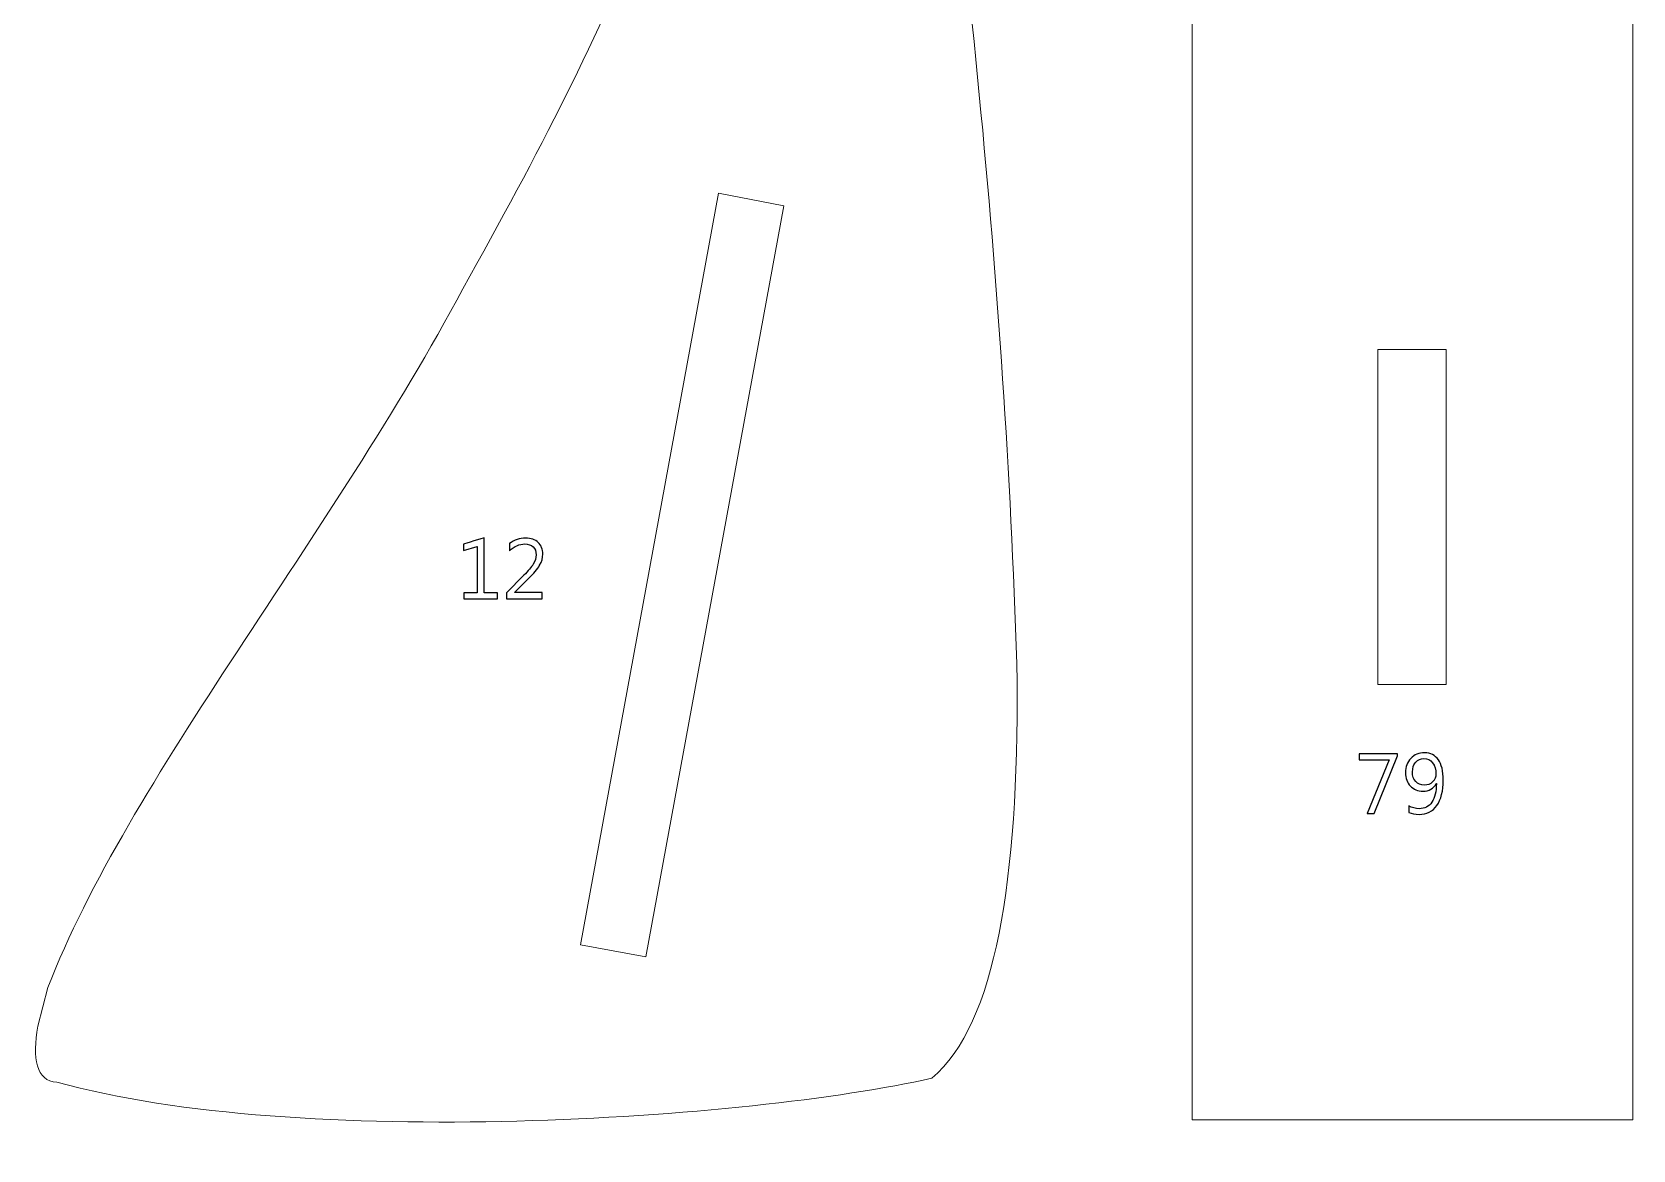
# Model space of a CAD drawing. Header units: centimetres. Extents: x -19.4 to 19.9, y -26.5 to 22.7.
# Drawn here: x -19.24 to -11.28, y -1.07 to 4.49 of the extents above; entities that cross this region are included whole.
import ezdxf

# ---------------------------------------------------------------- set-up
doc = ezdxf.new("R2010")
doc.units = ezdxf.units.CM
doc.header["$MEASUREMENT"] = 0
doc.layers.add('Camada 1', color=7, linetype='Continuous')

msp = doc.modelspace()

# ---------------------------------------------------------------- linework, layer by layer
at = {"layer": 'Camada 1', "color": 7, "lineweight": 9}
for points in [[(-13.46975, -0.92048), (-11.27577, -0.92048), (-11.27577, 8.63612), (-13.46975, 8.63612), (-13.46975, -0.92048)], [(-12.54595, 1.24478), (-12.20579, 1.24478), (-12.20579, 2.9128), (-12.54595, 2.9128), (-12.54595, 1.24478)]]:
    msp.add_lwpolyline(points, close=True, dxfattribs=at)
for points, knots in [([(-14.76531, -0.71364), (-14.44409, -0.44374), (-14.33586, 0.28255), (-14.34029, 1.26024), (-14.34029, 1.26024), (-14.39516, 3.15565), (-14.59349, 5.03052), (-14.85897, 6.91615), (-14.85897, 6.91615), (-14.92419, 7.35527), (-15.06958, 7.63746), (-15.39764, 7.64013), (-15.39764, 7.64013), (-15.69325, 7.61024), (-15.78193, 7.29562), (-15.78496, 6.9652), (-15.78496, 6.9652), (-15.8479, 5.60786), (-16.3491, 4.558), (-17.0994, 3.21513), (-17.0994, 3.21513), (-17.742, 2.00454), (-18.76471, 0.76743), (-19.16485, -0.26226), (-19.16485, -0.26226), (-19.16485, -0.26226), (-19.21398, -0.45511), (-19.21398, -0.45511), (-19.21398, -0.45511), (-19.24368, -0.6124), (-19.22203, -0.73109), (-19.12009, -0.73287), (-19.12009, -0.73287), (-17.91479, -1.071), (-15.67147, -0.91942), (-14.76531, -0.71364)], [0, 0, 0, 0, 0.1, 0.1, 0.1, 0.1, 0.2, 0.2, 0.2, 0.2, 0.3, 0.3, 0.3, 0.3, 0.4, 0.4, 0.4, 0.4, 0.5, 0.5, 0.5, 0.5, 0.6, 0.6, 0.6, 0.6, 0.7, 0.7, 0.7, 0.7, 0.8, 0.8, 0.8, 0.8, 1, 1, 1, 1]), ([(-15.82634, 3.69073), (-15.82634, 3.69073), (-15.50219, 3.62775), (-15.50219, 3.62775), (-15.50219, 3.62775), (-15.50219, 3.62775), (-16.18949, -0.10963), (-16.18949, -0.10963), (-16.18949, -0.10963), (-16.18949, -0.10963), (-16.51366, -0.04998), (-16.51366, -0.04998), (-16.51366, -0.04998), (-16.51366, -0.04998), (-15.82634, 3.69073), (-15.82634, 3.69073)], [0, 0, 0, 0, 0.2, 0.2, 0.2, 0.2, 0.4, 0.4, 0.4, 0.4, 0.6, 0.6, 0.6, 0.6, 1, 1, 1, 1])]:
    msp.add_open_spline(points, degree=3, knots=knots, dxfattribs=at)
at = {"layer": 'Camada 1', "color": 7}
for points, knots in [([(-16.92678, 1.67218), (-16.92678, 1.67218), (-17.09442, 1.67218), (-17.09442, 1.67218), (-17.09442, 1.67218), (-17.09442, 1.67218), (-17.09442, 1.70181), (-17.09442, 1.70181), (-17.09442, 1.70181), (-17.09442, 1.70181), (-17.02754, 1.70181), (-17.02754, 1.70181), (-17.02754, 1.70181), (-17.02754, 1.70181), (-17.02754, 1.93225), (-17.02754, 1.93225), (-17.02754, 1.93225), (-17.02754, 1.93225), (-17.09612, 1.91179), (-17.09612, 1.91179), (-17.09612, 1.91179), (-17.09612, 1.91179), (-17.09612, 1.94396), (-17.09612, 1.94396), (-17.09612, 1.94396), (-17.09612, 1.94396), (-16.99367, 1.97529), (-16.99367, 1.97529), (-16.99367, 1.97529), (-16.99367, 1.97529), (-16.99367, 1.70181), (-16.99367, 1.70181), (-16.99367, 1.70181), (-16.99367, 1.70181), (-16.92678, 1.70181), (-16.92678, 1.70181), (-16.92678, 1.70181), (-16.92678, 1.70181), (-16.92678, 1.67218), (-16.92678, 1.67218)], [0, 0, 0, 0, 0.0909091, 0.0909091, 0.0909091, 0.0909091, 0.1818182, 0.1818182, 0.1818182, 0.1818182, 0.2727273, 0.2727273, 0.2727273, 0.2727273, 0.3636364, 0.3636364, 0.3636364, 0.3636364, 0.4545455, 0.4545455, 0.4545455, 0.4545455, 0.5454545, 0.5454545, 0.5454545, 0.5454546, 0.6363636, 0.6363636, 0.6363636, 0.6363636, 0.7272727, 0.7272727, 0.7272727, 0.7272727, 0.8181818, 0.8181818, 0.8181818, 0.8181818, 1, 1, 1, 1]), ([(-16.7041, 1.67218), (-16.7041, 1.67218), (-16.88275, 1.67218), (-16.88275, 1.67218), (-16.88275, 1.67218), (-16.88275, 1.67218), (-16.88275, 1.70224), (-16.88275, 1.70224), (-16.88275, 1.70224), (-16.88275, 1.70224), (-16.79639, 1.78888), (-16.79639, 1.78888), (-16.79639, 1.78888), (-16.77431, 1.81096), (-16.75857, 1.82931), (-16.74919, 1.84399), (-16.74919, 1.84399), (-16.73973, 1.85866), (-16.73501, 1.8744), (-16.73501, 1.89105), (-16.73501, 1.89105), (-16.73501, 1.90812), (-16.73988, 1.92139), (-16.74968, 1.93077), (-16.74968, 1.93077), (-16.75949, 1.94015), (-16.77339, 1.94481), (-16.79145, 1.94481), (-16.79145, 1.94481), (-16.81791, 1.94481), (-16.84324, 1.93352), (-16.86751, 1.91094), (-16.86751, 1.91094), (-16.86751, 1.91094), (-16.86751, 1.9465), (-16.86751, 1.9465), (-16.86751, 1.9465), (-16.84437, 1.96457), (-16.81742, 1.9736), (-16.78673, 1.9736), (-16.78673, 1.9736), (-16.76027, 1.9736), (-16.73945, 1.9664), (-16.72428, 1.95208), (-16.72428, 1.95208), (-16.70911, 1.93776), (-16.70156, 1.91849), (-16.70156, 1.89436), (-16.70156, 1.89436), (-16.70156, 1.87538), (-16.70678, 1.85676), (-16.7173, 1.83862), (-16.7173, 1.83862), (-16.72774, 1.82049), (-16.74658, 1.79798), (-16.77374, 1.7711), (-16.77374, 1.7711), (-16.77374, 1.7711), (-16.84211, 1.70351), (-16.84211, 1.70351), (-16.84211, 1.70351), (-16.84211, 1.70351), (-16.84211, 1.70266), (-16.84211, 1.70266), (-16.84211, 1.70266), (-16.84211, 1.70266), (-16.7041, 1.70266), (-16.7041, 1.70266), (-16.7041, 1.70266), (-16.7041, 1.70266), (-16.7041, 1.67218), (-16.7041, 1.67218)], [0, 0, 0, 0, 0.0526316, 0.0526316, 0.0526316, 0.0526316, 0.1052632, 0.1052632, 0.1052632, 0.1052632, 0.1578947, 0.1578947, 0.1578947, 0.1578947, 0.2105263, 0.2105263, 0.2105263, 0.2105263, 0.2631579, 0.2631579, 0.2631579, 0.2631579, 0.3157895, 0.3157895, 0.3157895, 0.3157895, 0.3684211, 0.3684211, 0.3684211, 0.3684211, 0.4210526, 0.4210526, 0.4210526, 0.4210526, 0.4736842, 0.4736842, 0.4736842, 0.4736842, 0.5263158, 0.5263158, 0.5263158, 0.5263158, 0.5789474, 0.5789474, 0.5789474, 0.5789474, 0.6315789, 0.6315789, 0.6315789, 0.631579, 0.6842105, 0.6842105, 0.6842105, 0.6842105, 0.7368421, 0.7368421, 0.7368421, 0.7368421, 0.7894737, 0.7894737, 0.7894737, 0.7894737, 0.8421053, 0.8421053, 0.8421053, 0.8421053, 0.8947368, 0.8947368, 0.8947368, 0.8947369, 1, 1, 1, 1]), ([(-12.44694, 0.88988), (-12.44694, 0.88988), (-12.56421, 0.6042), (-12.56421, 0.6042), (-12.56421, 0.6042), (-12.56421, 0.6042), (-12.59935, 0.6042), (-12.59935, 0.6042), (-12.59935, 0.6042), (-12.59935, 0.6042), (-12.48843, 0.87006), (-12.48843, 0.87006), (-12.48843, 0.87006), (-12.48843, 0.87006), (-12.63787, 0.87006), (-12.63787, 0.87006), (-12.63787, 0.87006), (-12.63787, 0.87006), (-12.63787, 0.90054), (-12.63787, 0.90054), (-12.63787, 0.90054), (-12.63787, 0.90054), (-12.44694, 0.90054), (-12.44694, 0.90054), (-12.44694, 0.90054), (-12.44694, 0.90054), (-12.44694, 0.88988), (-12.44694, 0.88988)], [0, 0, 0, 0, 0.125, 0.125, 0.125, 0.125, 0.25, 0.25, 0.25, 0.25, 0.375, 0.375, 0.375, 0.375, 0.5, 0.5, 0.5, 0.5, 0.625, 0.625, 0.625, 0.625, 0.75, 0.75, 0.75, 0.75, 1, 1, 1, 1]), ([(-12.39191, 0.609), (-12.39191, 0.609), (-12.39191, 0.64152), (-12.39191, 0.64152), (-12.39191, 0.64152), (-12.3754, 0.63214), (-12.3579, 0.62748), (-12.33942, 0.62748), (-12.33942, 0.62748), (-12.3126, 0.62748), (-12.29165, 0.63835), (-12.27676, 0.66001), (-12.27676, 0.66001), (-12.2618, 0.68167), (-12.25432, 0.7125), (-12.25432, 0.75237), (-12.25432, 0.75237), (-12.25461, 0.75223), (-12.25489, 0.75223), (-12.25517, 0.75237), (-12.25517, 0.75237), (-12.2678, 0.72697), (-12.28988, 0.71427), (-12.32121, 0.71427), (-12.32121, 0.71427), (-12.34661, 0.71427), (-12.36736, 0.72288), (-12.38365, 0.74009), (-12.38365, 0.74009), (-12.39988, 0.75731), (-12.408, 0.77953), (-12.408, 0.80663), (-12.408, 0.80663), (-12.408, 0.83556), (-12.39911, 0.85933), (-12.38126, 0.87782), (-12.38126, 0.87782), (-12.3634, 0.89638), (-12.34061, 0.90562), (-12.31274, 0.90562), (-12.31274, 0.90562), (-12.2836, 0.90562), (-12.26082, 0.89405), (-12.24452, 0.87097), (-12.24452, 0.87097), (-12.22822, 0.8479), (-12.22003, 0.81425), (-12.22003, 0.77015), (-12.22003, 0.77015), (-12.22003, 0.7154), (-12.23062, 0.6732), (-12.25185, 0.64357), (-12.25185, 0.64357), (-12.27302, 0.61394), (-12.30251, 0.59912), (-12.34026, 0.59912), (-12.34026, 0.59912), (-12.36009, 0.59912), (-12.3773, 0.60244), (-12.39191, 0.609)], [0, 0, 0, 0, 0.0625, 0.0625, 0.0625, 0.0625, 0.125, 0.125, 0.125, 0.125, 0.1875, 0.1875, 0.1875, 0.1875, 0.25, 0.25, 0.25, 0.25, 0.3125, 0.3125, 0.3125, 0.3125, 0.375, 0.375, 0.375, 0.375, 0.4375, 0.4375, 0.4375, 0.4375, 0.5, 0.5, 0.5, 0.5, 0.5625, 0.5625, 0.5625, 0.5625, 0.625, 0.625, 0.625, 0.625, 0.6875, 0.6875, 0.6875, 0.6875, 0.75, 0.75, 0.75, 0.75, 0.8125, 0.8125, 0.8125, 0.8125, 0.875, 0.875, 0.875, 0.875, 1, 1, 1, 1]), ([(-12.31592, 0.87683), (-12.33229, 0.87683), (-12.34591, 0.87069), (-12.35684, 0.85835), (-12.35684, 0.85835), (-12.36778, 0.846), (-12.37328, 0.83033), (-12.37328, 0.81128), (-12.37328, 0.81128), (-12.37328, 0.79047), (-12.36792, 0.7741), (-12.3572, 0.76218), (-12.3572, 0.76218), (-12.34647, 0.75025), (-12.33194, 0.74433), (-12.31359, 0.74433), (-12.31359, 0.74433), (-12.29765, 0.74433), (-12.28417, 0.74976), (-12.27309, 0.76062), (-12.27309, 0.76062), (-12.26201, 0.77156), (-12.25644, 0.78483), (-12.25644, 0.80056), (-12.25644, 0.80056), (-12.25644, 0.823), (-12.26194, 0.84134), (-12.27295, 0.85552), (-12.27295, 0.85552), (-12.28396, 0.8697), (-12.29828, 0.87683), (-12.31592, 0.87683)], [0, 0, 0, 0, 0.1111111, 0.1111111, 0.1111111, 0.1111111, 0.2222222, 0.2222222, 0.2222222, 0.2222222, 0.3333333, 0.3333333, 0.3333333, 0.3333333, 0.4444444, 0.4444444, 0.4444444, 0.4444445, 0.5555556, 0.5555556, 0.5555556, 0.5555556, 0.6666667, 0.6666667, 0.6666667, 0.6666667, 0.7777778, 0.7777778, 0.7777778, 0.7777778, 1, 1, 1, 1])]:
    msp.add_open_spline(points, degree=3, knots=knots, dxfattribs=at)
at = {"layer": 'Camada 1', "color": 250, "lineweight": 9}
for points, knots in [([(-16.92678, 1.67218), (-16.92678, 1.67218), (-17.09442, 1.67218), (-17.09442, 1.67218), (-17.09442, 1.67218), (-17.09442, 1.67218), (-17.09442, 1.70181), (-17.09442, 1.70181), (-17.09442, 1.70181), (-17.09442, 1.70181), (-17.02754, 1.70181), (-17.02754, 1.70181), (-17.02754, 1.70181), (-17.02754, 1.70181), (-17.02754, 1.93225), (-17.02754, 1.93225), (-17.02754, 1.93225), (-17.02754, 1.93225), (-17.09612, 1.91179), (-17.09612, 1.91179), (-17.09612, 1.91179), (-17.09612, 1.91179), (-17.09612, 1.94396), (-17.09612, 1.94396), (-17.09612, 1.94396), (-17.09612, 1.94396), (-16.99367, 1.97529), (-16.99367, 1.97529), (-16.99367, 1.97529), (-16.99367, 1.97529), (-16.99367, 1.70181), (-16.99367, 1.70181), (-16.99367, 1.70181), (-16.99367, 1.70181), (-16.92678, 1.70181), (-16.92678, 1.70181), (-16.92678, 1.70181), (-16.92678, 1.70181), (-16.92678, 1.67218), (-16.92678, 1.67218)], [0, 0, 0, 0, 0.0909091, 0.0909091, 0.0909091, 0.0909091, 0.1818182, 0.1818182, 0.1818182, 0.1818182, 0.2727273, 0.2727273, 0.2727273, 0.2727273, 0.3636364, 0.3636364, 0.3636364, 0.3636364, 0.4545455, 0.4545455, 0.4545455, 0.4545455, 0.5454545, 0.5454545, 0.5454545, 0.5454546, 0.6363636, 0.6363636, 0.6363636, 0.6363636, 0.7272727, 0.7272727, 0.7272727, 0.7272727, 0.8181818, 0.8181818, 0.8181818, 0.8181818, 1, 1, 1, 1]), ([(-16.7041, 1.67218), (-16.7041, 1.67218), (-16.88275, 1.67218), (-16.88275, 1.67218), (-16.88275, 1.67218), (-16.88275, 1.67218), (-16.88275, 1.70224), (-16.88275, 1.70224), (-16.88275, 1.70224), (-16.88275, 1.70224), (-16.79639, 1.78888), (-16.79639, 1.78888), (-16.79639, 1.78888), (-16.77431, 1.81096), (-16.75857, 1.82931), (-16.74919, 1.84399), (-16.74919, 1.84399), (-16.73973, 1.85866), (-16.73501, 1.8744), (-16.73501, 1.89105), (-16.73501, 1.89105), (-16.73501, 1.90812), (-16.73988, 1.92139), (-16.74968, 1.93077), (-16.74968, 1.93077), (-16.75949, 1.94015), (-16.77339, 1.94481), (-16.79145, 1.94481), (-16.79145, 1.94481), (-16.81791, 1.94481), (-16.84324, 1.93352), (-16.86751, 1.91094), (-16.86751, 1.91094), (-16.86751, 1.91094), (-16.86751, 1.9465), (-16.86751, 1.9465), (-16.86751, 1.9465), (-16.84437, 1.96457), (-16.81742, 1.9736), (-16.78673, 1.9736), (-16.78673, 1.9736), (-16.76027, 1.9736), (-16.73945, 1.9664), (-16.72428, 1.95208), (-16.72428, 1.95208), (-16.70911, 1.93776), (-16.70156, 1.91849), (-16.70156, 1.89436), (-16.70156, 1.89436), (-16.70156, 1.87538), (-16.70678, 1.85676), (-16.7173, 1.83862), (-16.7173, 1.83862), (-16.72774, 1.82049), (-16.74658, 1.79798), (-16.77374, 1.7711), (-16.77374, 1.7711), (-16.77374, 1.7711), (-16.84211, 1.70351), (-16.84211, 1.70351), (-16.84211, 1.70351), (-16.84211, 1.70351), (-16.84211, 1.70266), (-16.84211, 1.70266), (-16.84211, 1.70266), (-16.84211, 1.70266), (-16.7041, 1.70266), (-16.7041, 1.70266), (-16.7041, 1.70266), (-16.7041, 1.70266), (-16.7041, 1.67218), (-16.7041, 1.67218)], [0, 0, 0, 0, 0.0526316, 0.0526316, 0.0526316, 0.0526316, 0.1052632, 0.1052632, 0.1052632, 0.1052632, 0.1578947, 0.1578947, 0.1578947, 0.1578947, 0.2105263, 0.2105263, 0.2105263, 0.2105263, 0.2631579, 0.2631579, 0.2631579, 0.2631579, 0.3157895, 0.3157895, 0.3157895, 0.3157895, 0.3684211, 0.3684211, 0.3684211, 0.3684211, 0.4210526, 0.4210526, 0.4210526, 0.4210526, 0.4736842, 0.4736842, 0.4736842, 0.4736842, 0.5263158, 0.5263158, 0.5263158, 0.5263158, 0.5789474, 0.5789474, 0.5789474, 0.5789474, 0.6315789, 0.6315789, 0.6315789, 0.631579, 0.6842105, 0.6842105, 0.6842105, 0.6842105, 0.7368421, 0.7368421, 0.7368421, 0.7368421, 0.7894737, 0.7894737, 0.7894737, 0.7894737, 0.8421053, 0.8421053, 0.8421053, 0.8421053, 0.8947368, 0.8947368, 0.8947368, 0.8947369, 1, 1, 1, 1]), ([(-12.44694, 0.88988), (-12.44694, 0.88988), (-12.56421, 0.6042), (-12.56421, 0.6042), (-12.56421, 0.6042), (-12.56421, 0.6042), (-12.59935, 0.6042), (-12.59935, 0.6042), (-12.59935, 0.6042), (-12.59935, 0.6042), (-12.48843, 0.87006), (-12.48843, 0.87006), (-12.48843, 0.87006), (-12.48843, 0.87006), (-12.63787, 0.87006), (-12.63787, 0.87006), (-12.63787, 0.87006), (-12.63787, 0.87006), (-12.63787, 0.90054), (-12.63787, 0.90054), (-12.63787, 0.90054), (-12.63787, 0.90054), (-12.44694, 0.90054), (-12.44694, 0.90054), (-12.44694, 0.90054), (-12.44694, 0.90054), (-12.44694, 0.88988), (-12.44694, 0.88988)], [0, 0, 0, 0, 0.125, 0.125, 0.125, 0.125, 0.25, 0.25, 0.25, 0.25, 0.375, 0.375, 0.375, 0.375, 0.5, 0.5, 0.5, 0.5, 0.625, 0.625, 0.625, 0.625, 0.75, 0.75, 0.75, 0.75, 1, 1, 1, 1]), ([(-12.39191, 0.609), (-12.39191, 0.609), (-12.39191, 0.64152), (-12.39191, 0.64152), (-12.39191, 0.64152), (-12.3754, 0.63214), (-12.3579, 0.62748), (-12.33942, 0.62748), (-12.33942, 0.62748), (-12.3126, 0.62748), (-12.29165, 0.63835), (-12.27676, 0.66001), (-12.27676, 0.66001), (-12.2618, 0.68167), (-12.25432, 0.7125), (-12.25432, 0.75237), (-12.25432, 0.75237), (-12.25461, 0.75223), (-12.25489, 0.75223), (-12.25517, 0.75237), (-12.25517, 0.75237), (-12.2678, 0.72697), (-12.28988, 0.71427), (-12.32121, 0.71427), (-12.32121, 0.71427), (-12.34661, 0.71427), (-12.36736, 0.72288), (-12.38365, 0.74009), (-12.38365, 0.74009), (-12.39988, 0.75731), (-12.408, 0.77953), (-12.408, 0.80663), (-12.408, 0.80663), (-12.408, 0.83556), (-12.39911, 0.85933), (-12.38126, 0.87782), (-12.38126, 0.87782), (-12.3634, 0.89638), (-12.34061, 0.90562), (-12.31274, 0.90562), (-12.31274, 0.90562), (-12.2836, 0.90562), (-12.26082, 0.89405), (-12.24452, 0.87097), (-12.24452, 0.87097), (-12.22822, 0.8479), (-12.22003, 0.81425), (-12.22003, 0.77015), (-12.22003, 0.77015), (-12.22003, 0.7154), (-12.23062, 0.6732), (-12.25185, 0.64357), (-12.25185, 0.64357), (-12.27302, 0.61394), (-12.30251, 0.59912), (-12.34026, 0.59912), (-12.34026, 0.59912), (-12.36009, 0.59912), (-12.3773, 0.60244), (-12.39191, 0.609)], [0, 0, 0, 0, 0.0625, 0.0625, 0.0625, 0.0625, 0.125, 0.125, 0.125, 0.125, 0.1875, 0.1875, 0.1875, 0.1875, 0.25, 0.25, 0.25, 0.25, 0.3125, 0.3125, 0.3125, 0.3125, 0.375, 0.375, 0.375, 0.375, 0.4375, 0.4375, 0.4375, 0.4375, 0.5, 0.5, 0.5, 0.5, 0.5625, 0.5625, 0.5625, 0.5625, 0.625, 0.625, 0.625, 0.625, 0.6875, 0.6875, 0.6875, 0.6875, 0.75, 0.75, 0.75, 0.75, 0.8125, 0.8125, 0.8125, 0.8125, 0.875, 0.875, 0.875, 0.875, 1, 1, 1, 1]), ([(-12.31592, 0.87683), (-12.33229, 0.87683), (-12.34591, 0.87069), (-12.35684, 0.85835), (-12.35684, 0.85835), (-12.36778, 0.846), (-12.37328, 0.83033), (-12.37328, 0.81128), (-12.37328, 0.81128), (-12.37328, 0.79047), (-12.36792, 0.7741), (-12.3572, 0.76218), (-12.3572, 0.76218), (-12.34647, 0.75025), (-12.33194, 0.74433), (-12.31359, 0.74433), (-12.31359, 0.74433), (-12.29765, 0.74433), (-12.28417, 0.74976), (-12.27309, 0.76062), (-12.27309, 0.76062), (-12.26201, 0.77156), (-12.25644, 0.78483), (-12.25644, 0.80056), (-12.25644, 0.80056), (-12.25644, 0.823), (-12.26194, 0.84134), (-12.27295, 0.85552), (-12.27295, 0.85552), (-12.28396, 0.8697), (-12.29828, 0.87683), (-12.31592, 0.87683)], [0, 0, 0, 0, 0.1111111, 0.1111111, 0.1111111, 0.1111111, 0.2222222, 0.2222222, 0.2222222, 0.2222222, 0.3333333, 0.3333333, 0.3333333, 0.3333333, 0.4444444, 0.4444444, 0.4444444, 0.4444445, 0.5555556, 0.5555556, 0.5555556, 0.5555556, 0.6666667, 0.6666667, 0.6666667, 0.6666667, 0.7777778, 0.7777778, 0.7777778, 0.7777778, 1, 1, 1, 1])]:
    msp.add_open_spline(points, degree=3, knots=knots, dxfattribs=at)

doc.saveas('drawing.dxf')
